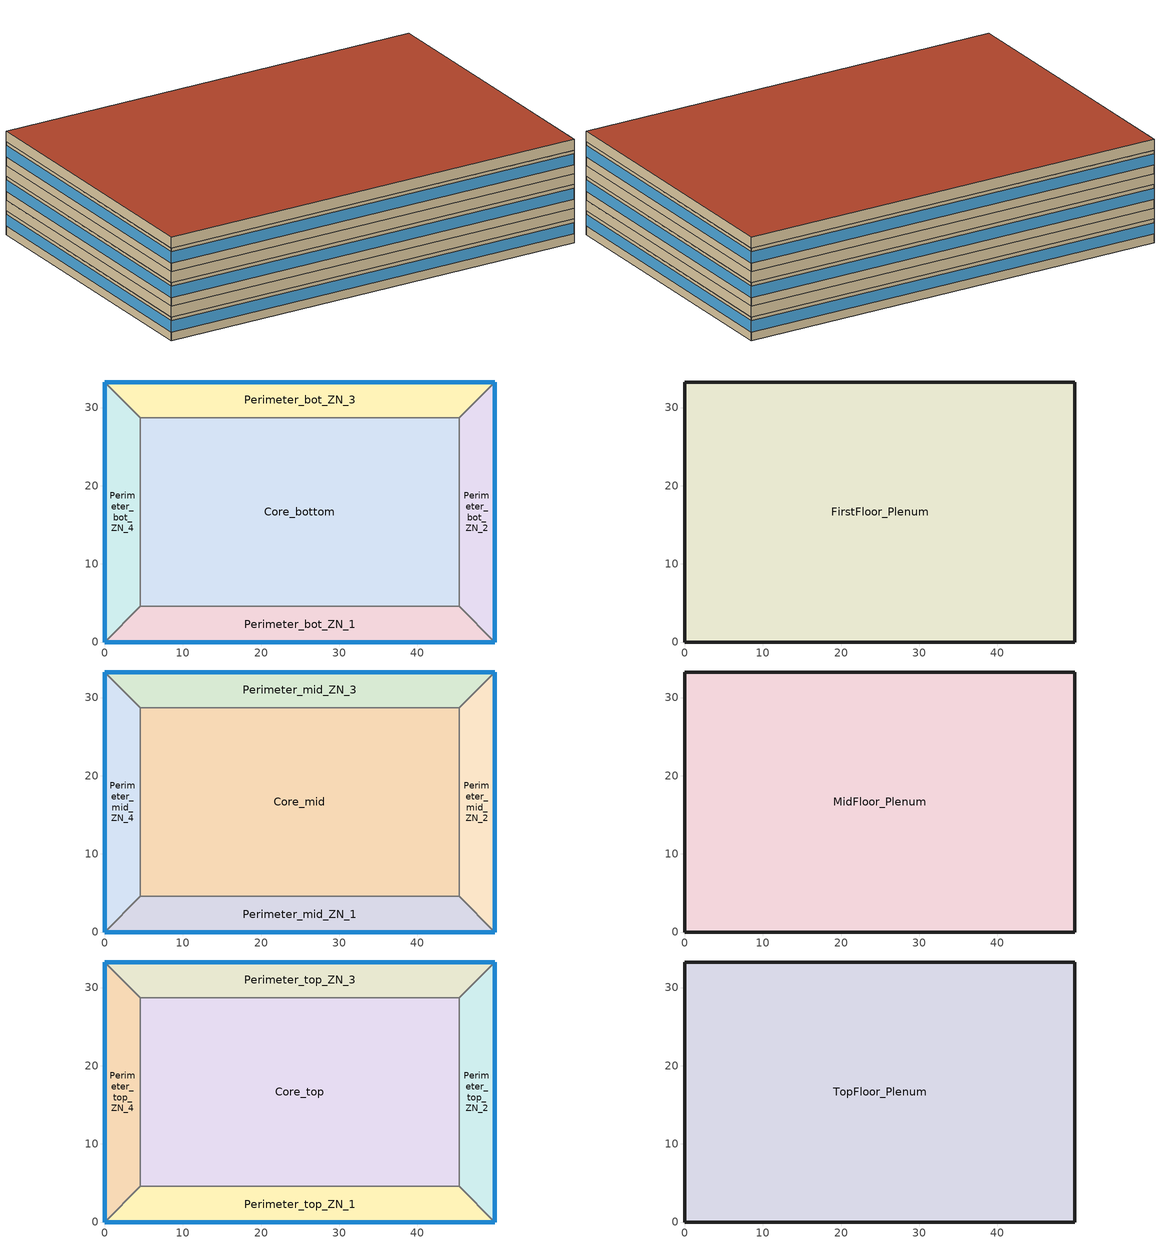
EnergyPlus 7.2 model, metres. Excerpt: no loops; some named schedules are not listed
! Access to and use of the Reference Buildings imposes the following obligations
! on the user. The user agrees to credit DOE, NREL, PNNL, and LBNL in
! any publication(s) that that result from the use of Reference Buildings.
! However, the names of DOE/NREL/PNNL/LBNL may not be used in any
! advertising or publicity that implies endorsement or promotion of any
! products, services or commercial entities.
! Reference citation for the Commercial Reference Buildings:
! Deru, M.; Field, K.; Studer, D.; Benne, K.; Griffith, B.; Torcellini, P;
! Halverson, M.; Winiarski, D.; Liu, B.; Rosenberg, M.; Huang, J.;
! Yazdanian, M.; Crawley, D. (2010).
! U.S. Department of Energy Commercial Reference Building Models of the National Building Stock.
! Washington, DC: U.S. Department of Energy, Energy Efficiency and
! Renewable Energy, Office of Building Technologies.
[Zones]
Core_bottom
 floor ground (ext-slab): 45.34,28.7 45.34,4.57 4.57,4.57 4.57,28.7 z0
 wall to Perimeter_bot_ZN_2 (int-walls): 45.34,4.57 45.34,28.7 z0:2.74
 wall to Perimeter_bot_ZN_3 (int-walls): 45.34,28.7 4.57,28.7 z0:2.74
 wall to Perimeter_bot_ZN_1 (int-walls): 4.57,4.57 45.34,4.57 z0:2.74
 wall to Perimeter_bot_ZN_4 (int-walls): 4.57,28.7 4.57,4.57 z0:2.74
Perimeter_bot_ZN_1
 floor ground (ext-slab): 0,0 4.57,4.57 45.34,4.57 49.91,0 z0
 wall outside (Steel Frame Non-res Ext Wall): 0,0 49.91,0 z0:2.74
 wall to Perimeter_bot_ZN_2 (int-walls): 49.91,0 45.34,4.57 z0:2.74
 wall to Perimeter_bot_ZN_4 (int-walls): 4.57,4.57 0,0 z0:2.74
 window (Window Non-res Fixed): 0,0 49.91,0 z1.02:2.33
Perimeter_bot_ZN_2
 floor ground (ext-slab): 49.91,0 45.34,4.57 45.34,28.7 49.91,33.27 z0
 wall outside (Steel Frame Non-res Ext Wall): 49.91,0 49.91,33.27 z0:2.74
 wall to Perimeter_bot_ZN_3 (int-walls): 49.91,33.27 45.34,28.7 z0:2.74
 window (Window Non-res Fixed): 49.91,0 49.91,33.27 z1.02:2.33
Perimeter_bot_ZN_3
 floor ground (ext-slab): 49.91,33.27 45.34,28.7 4.57,28.7 0,33.27 z0
 wall outside (Steel Frame Non-res Ext Wall): 49.91,33.27 0,33.27 z0:2.74
 wall to Perimeter_bot_ZN_4 (int-walls): 0,33.27 4.57,28.7 z0:2.74
 window (Window Non-res Fixed): 49.91,33.27 0,33.27 z1.02:2.33
Perimeter_bot_ZN_4
 floor ground (ext-slab): 0,33.27 4.57,28.7 4.57,4.57 0,0 z0
 wall outside (Steel Frame Non-res Ext Wall): 0,33.27 0,0 z0:2.74
 window (Window Non-res Fixed): 0,33.27 0,0 z1.02:2.33
FirstFloor_Plenum
 floor to Perimeter_bot_ZN_1 (DropCeiling): 45.34,4.57 49.91,0 0,0 4.57,4.57 z2.74
 floor to Perimeter_bot_ZN_2 (DropCeiling): 49.91,0 45.34,4.57 45.34,28.7 49.91,33.27 z2.74
 floor to Perimeter_bot_ZN_3 (DropCeiling): 0,33.27 49.91,33.27 45.34,28.7 4.57,28.7 z2.74
 floor to Perimeter_bot_ZN_4 (DropCeiling): 4.57,28.7 4.57,4.57 0,0 0,33.27 z2.74
 floor to Core_bottom (DropCeiling): 4.57,4.57 4.57,28.7 45.34,28.7 45.34,4.57 z2.74
 wall outside (Steel Frame Non-res Ext Wall): 49.91,0 49.91,33.27 0,33.27 0,0 49.91,0 z2.74:3.96
Core_mid
 floor to FirstFloor_Plenum (INT-FLOOR-TOPSIDE): 4.57,4.57 4.57,28.7 45.34,28.7 45.34,4.57 z3.96
 wall to Perimeter_mid_ZN_2 (int-walls): 45.34,4.57 45.34,28.7 z3.96:6.71
 wall to Perimeter_mid_ZN_3 (int-walls): 45.34,28.7 4.57,28.7 z3.96:6.71
 wall to Perimeter_mid_ZN_1 (int-walls): 4.57,4.57 45.34,4.57 z3.96:6.71
 wall to Perimeter_mid_ZN_4 (int-walls): 4.57,28.7 4.57,4.57 z3.96:6.71
Perimeter_mid_ZN_1
 floor to FirstFloor_Plenum (INT-FLOOR-TOPSIDE): 0,0 4.57,4.57 45.34,4.57 49.91,0 z3.96
 wall outside (Steel Frame Non-res Ext Wall): 0,0 49.91,0 z3.96:6.71
 wall to Perimeter_mid_ZN_2 (int-walls): 49.91,0 45.34,4.57 z3.96:6.71
 wall to Perimeter_mid_ZN_4 (int-walls): 4.57,4.57 0,0 z3.96:6.71
 window (Window Non-res Fixed): 0,0 49.91,0 z4.98:6.29
Perimeter_mid_ZN_2
 floor to FirstFloor_Plenum (INT-FLOOR-TOPSIDE): 49.91,0 45.34,4.57 45.34,28.7 49.91,33.27 z3.96
 wall outside (Steel Frame Non-res Ext Wall): 49.91,0 49.91,33.27 z3.96:6.71
 wall to Perimeter_mid_ZN_3 (int-walls): 49.91,33.27 45.34,28.7 z3.96:6.71
 window (Window Non-res Fixed): 49.91,0 49.91,33.27 z4.98:6.29
Perimeter_mid_ZN_3
 floor to FirstFloor_Plenum (INT-FLOOR-TOPSIDE): 49.91,33.27 45.34,28.7 4.57,28.7 0,33.27 z3.96
 wall outside (Steel Frame Non-res Ext Wall): 49.91,33.27 0,33.27 z3.96:6.71
 wall to Perimeter_mid_ZN_4 (int-walls): 0,33.27 4.57,28.7 z3.96:6.71
 window (Window Non-res Fixed): 49.91,33.27 0,33.27 z4.98:6.29
Perimeter_mid_ZN_4
 floor to FirstFloor_Plenum (INT-FLOOR-TOPSIDE): 0,33.27 4.57,28.7 4.57,4.57 0,0 z3.96
 wall outside (Steel Frame Non-res Ext Wall): 0,33.27 0,0 z3.96:6.71
 window (Window Non-res Fixed): 0,33.27 0,0 z4.98:6.29
MidFloor_Plenum
 floor to Perimeter_mid_ZN_1 (DropCeiling): 0,0 4.57,4.57 45.34,4.57 49.91,0 z6.71
 floor to Perimeter_mid_ZN_2 (DropCeiling): 49.91,33.27 49.91,0 45.34,4.57 45.34,28.7 z6.71
 floor to Perimeter_mid_ZN_3 (DropCeiling): 49.91,33.27 45.34,28.7 4.57,28.7 0,33.27 z6.71
 floor to Perimeter_mid_ZN_4 (DropCeiling): 0,33.27 4.57,28.7 4.57,4.57 0,0 z6.71
 floor to Core_mid (DropCeiling): 45.34,28.7 45.34,4.57 4.57,4.57 4.57,28.7 z6.71
 wall outside (Steel Frame Non-res Ext Wall): 49.91,0 49.91,33.27 0,33.27 0,0 49.91,0 z6.71:7.92
Core_top
 floor to MidFloor_Plenum (INT-FLOOR-TOPSIDE): 45.34,28.7 45.34,4.57 4.57,4.57 4.57,28.7 z7.92
 wall to Perimeter_top_ZN_2 (int-walls): 45.34,4.57 45.34,28.7 z7.92:10.67
 wall to Perimeter_top_ZN_3 (int-walls): 45.34,28.7 4.57,28.7 z7.92:10.67
 wall to Perimeter_top_ZN_1 (int-walls): 4.57,4.57 45.34,4.57 z7.92:10.67
 wall to Perimeter_top_ZN_4 (int-walls): 4.57,28.7 4.57,4.57 z7.92:10.67
Perimeter_top_ZN_1
 floor to MidFloor_Plenum (INT-FLOOR-TOPSIDE): 0,0 4.57,4.57 45.34,4.57 49.91,0 z7.92
 wall outside (Steel Frame Non-res Ext Wall): 0,0 49.91,0 z7.92:10.67
 wall to Perimeter_top_ZN_2 (int-walls): 49.91,0 45.34,4.57 z7.92:10.67
 wall to Perimeter_top_ZN_4 (int-walls): 4.57,4.57 0,0 z7.92:10.67
 window (Window Non-res Fixed): 0,0 49.91,0 z8.95:10.25
Perimeter_top_ZN_2
 floor to MidFloor_Plenum (INT-FLOOR-TOPSIDE): 49.91,0 45.34,4.57 45.34,28.7 49.91,33.27 z7.92
 wall outside (Steel Frame Non-res Ext Wall): 49.91,0 49.91,33.27 z7.92:10.67
 wall to Perimeter_top_ZN_3 (int-walls): 49.91,33.27 45.34,28.7 z7.92:10.67
 window (Window Non-res Fixed): 49.91,0 49.91,33.27 z8.95:10.25
Perimeter_top_ZN_3
 floor to MidFloor_Plenum (INT-FLOOR-TOPSIDE): 49.91,33.27 45.34,28.7 4.57,28.7 0,33.27 z7.92
 wall outside (Steel Frame Non-res Ext Wall): 49.91,33.27 0,33.27 z7.92:10.67
 wall to Perimeter_top_ZN_4 (int-walls): 0,33.27 4.57,28.7 z7.92:10.67
 window (Window Non-res Fixed): 49.91,33.27 0,33.27 z8.95:10.25
Perimeter_top_ZN_4
 floor to MidFloor_Plenum (INT-FLOOR-TOPSIDE): 0,33.27 4.57,28.7 4.57,4.57 0,0 z7.92
 wall outside (Steel Frame Non-res Ext Wall): 0,33.27 0,0 z7.92:10.67
 window (Window Non-res Fixed): 0,33.27 0,0 z8.95:10.25
TopFloor_Plenum
 floor to Perimeter_top_ZN_1 (DropCeiling): 0,0 4.57,4.57 45.34,4.57 49.91,0 z10.67
 floor to Perimeter_top_ZN_2 (DropCeiling): 49.91,0 45.34,4.57 45.34,28.7 49.91,33.27 z10.67
 floor to Perimeter_top_ZN_3 (DropCeiling): 0,33.27 49.91,33.27 45.34,28.7 4.57,28.7 z10.67
 floor to Perimeter_top_ZN_4 (DropCeiling): 0,0 0,33.27 4.57,28.7 4.57,4.57 z10.67
 floor to Core_top (DropCeiling): 4.57,28.7 45.34,28.7 45.34,4.57 4.57,4.57 z10.67
 wall outside (Steel Frame Non-res Ext Wall): 49.91,0 49.91,33.27 0,33.27 0,0 49.91,0 z10.67:11.89
 roof outside (IEAD Non-res Roof): 49.91,0 49.91,33.27 0,33.27 0,0 z11.89
[Building]
Ref Bldg Medium Office Pre1980_v1.3_5.0: North Axis {deg}=0; Terrain=City; Loads Convergence Tolerance Value=0.04; Temperature Convergence Tolerance Value {deltaC}=0.2; Solar Distribution=FullInteriorAndExterior; Maximum Number of Warmup Days=25; Minimum Number of Warmup Days=6
[Site:Location]
USA NV-LAS VEGAS: Latitude {deg}=36.07; Longitude {deg}=-115.17; Time Zone {hr}=-8; Elevation {m}=664
[SizingPeriod:DesignDay] Day of Month=21; Humidity Condition Type=Wetbulb; Barometric Pressure {Pa}=93598; Rain Indicator=No; Snow Indicator=No; Daylight Saving Time Indicator=No; Solar Model Indicator=ASHRAEClearSky
Name | Month | Day Type | Maximum Dry-Bulb Temperature {C} | Daily Dry-Bulb Temperature Range {deltaC} | Wetbulb or DewPoint at Maximum Dry-Bulb {C} | Wind Speed {m/s} | Wind Direction {deg} | Sky Clearness
LAS_VEGAS Ann Htg 99.6% Condns DB | 1 | WinterDesignDay | -1.7 | 0 | -1.7 | 3.1 | 240 | 0
LAS_VEGAS Ann Clg .4% Condns WB=>MDB | 7 | SummerDesignDay | 34.7 | 13.6 | 21.9 | 5.3 | 230 | 1
[Site:WaterMainsTemperature]
Calculation Method=CORRELATION; Annual Average Outdoor Air Temperature {C}=19.48; Maximum Difference In Monthly Average Outdoor Air Temperatures {deltaC}=25.6
[Site:GroundTemperature:BuildingSurface]
18.89, 18.889, 18.895, 20.344, 20.899, 20.929, 20.753, 20.826, 21.013, 20.868, 19.246, 18.923
[Construction]
Steel Frame Non-res Ext Wall: Wood Siding, Steel Frame NonRes Wall Insulation, 1/2IN Gypsum
IEAD Non-res Roof: Roof Membrane, IEAD NonRes Roof Insulation, Metal Decking
ext-slab: HW CONCRETE, CP02 CARPET PAD
int-walls: 1/2IN Gypsum, 1/2IN Gypsum
INT-FLOOR-TOPSIDE: MAT-CC05 4 HW CONCRETE, CP02 CARPET PAD
Window Non-res Fixed: NonRes Fixed Assembly Window
DropCeiling: Std AC02
InteriorFurnishings: Std Wood 6inch
[Material] Thermal Absorptance=0.9
Name | Roughness | Thickness {m} | Conductivity {W/m-K} | Density {kg/m3} | Specific Heat {J/kg-K} | Solar Absorptance | Visible Absorptance
Steel Frame NonRes Wall Insulation | MediumRough | 0.0218416 | 0.049 | 265 | 836.8 | 0.7 | 0.7
IEAD NonRes Roof Insulation | MediumRough | 0.0739805 | 0.049 | 265 | 836.8 | 0.7 | 0.7
Std Wood 6inch | MediumSmooth | 0.15 | 0.12 | 540 | 1210 | 0.7 | 0.7
Wood Siding | MediumSmooth | 0.01 | 0.11 | 544.62 | 1210 | 0.78 | 0.78
1/2IN Gypsum | Smooth | 0.0127 | 0.16 | 784.9 | 830 | 0.92 | 0.92
HW CONCRETE; MAT-CC05 4 HW CONCRETE | Rough | 0.1016 | 1.311 | 2240 | 836.8 | 0.7 | 0.7
Roof Membrane | VeryRough | 0.0095 | 0.16 | 1121.29 | 1460 | 0.7 | 0.7
Metal Decking | MediumSmooth | 0.0015 | 45.006 | 7680 | 418.4 | 0.7 | 0.3
Std AC02 | MediumSmooth | 0.0127 | 0.057 | 288 | 1339 | 0.7 | 0.2
[WindowMaterial:SimpleGlazingSystem]
NonRes Fixed Assembly Window: U-Factor {W/m2-K}=6.92716; Solar Heat Gain Coefficient=0.54
[Material:NoMass]
CP02 CARPET PAD: Roughness=VeryRough; Thermal Resistance {m2-K/W}=0.2165; Thermal Absorptance=0.9; Solar Absorptance=0.7; Visible Absorptance=0.8
[Zone] Type=1; Multiplier=1; Floor Area {m2}=autocalculate
Name | Part of Total Floor Area
Core_bottom; Core_mid; Core_top; Perimeter_bot_ZN_1; Perimeter_bot_ZN_2; Perimeter_bot_ZN_3; Perimeter_bot_ZN_4; Perimeter_mid_ZN_1; Perimeter_mid_ZN_2; Perimeter_mid_ZN_3; Perimeter_mid_ZN_4; Perimeter_top_ZN_1; Perimeter_top_ZN_2; Perimeter_top_ZN_3; Perimeter_top_ZN_4 | Yes
FirstFloor_Plenum; MidFloor_Plenum; TopFloor_Plenum | No
[People] Number of People Schedule=BLDG_OCC_SCH; Number of People Calculation Method=Area/Person; Zone Floor Area per Person {m2/person}=18.58; Fraction Radiant=0.3; Sensible Heat Fraction=AUTOCALCULATE; Activity Level Schedule=ACTIVITY_SCH; Enable ASHRAE 55 Comfort Warnings=No; Mean Radiant Temperature Calculation Type=ZoneAveraged; Work Efficiency Schedule=WORK_EFF_SCH; Clothing Insulation Schedule=CLOTHING_SCH; Air Velocity Schedule=AIR_VELO_SCH; Thermal Comfort Model 1 Type=FANGER
Name | Zone or ZoneList
Core_bottom People | Core_bottom
Core_mid People | Core_mid
Core_top People | Core_top
Perimeter_bot_ZN_1 People | Perimeter_bot_ZN_1
Perimeter_bot_ZN_2 People | Perimeter_bot_ZN_2
Perimeter_bot_ZN_3 People | Perimeter_bot_ZN_3
Perimeter_bot_ZN_4 People | Perimeter_bot_ZN_4
Perimeter_mid_ZN_1 People | Perimeter_mid_ZN_1
Perimeter_mid_ZN_2 People | Perimeter_mid_ZN_2
Perimeter_mid_ZN_3 People | Perimeter_mid_ZN_3
Perimeter_mid_ZN_4 People | Perimeter_mid_ZN_4
Perimeter_top_ZN_1 People | Perimeter_top_ZN_1
Perimeter_top_ZN_2 People | Perimeter_top_ZN_2
Perimeter_top_ZN_3 People | Perimeter_top_ZN_3
Perimeter_top_ZN_4 People | Perimeter_top_ZN_4
[Lights] Schedule=BLDG_LIGHT_SCH; Design Level Calculation Method=Watts/Area; Watts per Zone Floor Area {W/m2}=16.89; Return Air Fraction=0.4; Fraction Radiant=0.4; Fraction Visible=0.2; Fraction Replaceable=1; Return Air Fraction Calculated from Plenum Temperature=No
Name | Zone or ZoneList
Core_bottom_Lights | Core_bottom
Core_mid_Lights | Core_mid
Core_top_Lights | Core_top
Perimeter_bot_ZN_1_Lights | Perimeter_bot_ZN_1
Perimeter_bot_ZN_2_Lights | Perimeter_bot_ZN_2
Perimeter_bot_ZN_3_Lights | Perimeter_bot_ZN_3
Perimeter_bot_ZN_4_Lights | Perimeter_bot_ZN_4
Perimeter_mid_ZN_1_Lights | Perimeter_mid_ZN_1
Perimeter_mid_ZN_2_Lights | Perimeter_mid_ZN_2
Perimeter_mid_ZN_3_Lights | Perimeter_mid_ZN_3
Perimeter_mid_ZN_4_Lights | Perimeter_mid_ZN_4
Perimeter_top_ZN_1_Lights | Perimeter_top_ZN_1
Perimeter_top_ZN_2_Lights | Perimeter_top_ZN_2
Perimeter_top_ZN_3_Lights | Perimeter_top_ZN_3
Perimeter_top_ZN_4_Lights | Perimeter_top_ZN_4
[ElectricEquipment] Fraction Latent=0; Fraction Radiant=0.5; Fraction Lost=0
Name | Zone or ZoneList | Schedule | Design Level Calculation Method | Watts per Zone Floor Area {W/m2} | Design Level {W}
Core_bottom_PlugMisc_Equip | Core_bottom | BLDG_EQUIP_SCH | Watts/Area | 10.76
Core_mid_PlugMisc_Equip | Core_mid | BLDG_EQUIP_SCH | Watts/Area | 10.76
Core_top_PlugMisc_Equip | Core_top | BLDG_EQUIP_SCH | Watts/Area | 10.76
Perimeter_bot_ZN_1_PlugMisc_Equip | Perimeter_bot_ZN_1 | BLDG_EQUIP_SCH | Watts/Area | 10.76
Perimeter_bot_ZN_2_PlugMisc_Equip | Perimeter_bot_ZN_2 | BLDG_EQUIP_SCH | Watts/Area | 10.76
Perimeter_bot_ZN_3_PlugMisc_Equip | Perimeter_bot_ZN_3 | BLDG_EQUIP_SCH | Watts/Area | 10.76
Perimeter_bot_ZN_4_PlugMisc_Equip | Perimeter_bot_ZN_4 | BLDG_EQUIP_SCH | Watts/Area | 10.76
Perimeter_mid_ZN_1_PlugMisc_Equip | Perimeter_mid_ZN_1 | BLDG_EQUIP_SCH | Watts/Area | 10.76
Perimeter_mid_ZN_2_PlugMisc_Equip | Perimeter_mid_ZN_2 | BLDG_EQUIP_SCH | Watts/Area | 10.76
Perimeter_mid_ZN_3_PlugMisc_Equip | Perimeter_mid_ZN_3 | BLDG_EQUIP_SCH | Watts/Area | 10.76
Perimeter_mid_ZN_4_PlugMisc_Equip | Perimeter_mid_ZN_4 | BLDG_EQUIP_SCH | Watts/Area | 10.76
Perimeter_top_ZN_1_PlugMisc_Equip | Perimeter_top_ZN_1 | BLDG_EQUIP_SCH | Watts/Area | 10.76
Perimeter_top_ZN_2_PlugMisc_Equip | Perimeter_top_ZN_2 | BLDG_EQUIP_SCH | Watts/Area | 10.76
Perimeter_top_ZN_3_PlugMisc_Equip | Perimeter_top_ZN_3 | BLDG_EQUIP_SCH | Watts/Area | 10.76
Perimeter_top_ZN_4_PlugMisc_Equip | Perimeter_top_ZN_4 | BLDG_EQUIP_SCH | Watts/Area | 10.76
Core_bottom_Elevators_Equip | Core_bottom | BLDG_ELEVATORS | EquipmentLevel |  | 32109.9
[Exterior:Lights]
Exterior Facade Lighting: Schedule=ALWAYS_ON; Design Level {W}=17809; Control Option=AstronomicalClock
[ZoneInfiltration:DesignFlowRate] Schedule=INFIL_QUARTER_ON_SCH; Design Flow Rate Calculation Method=Flow/ExteriorArea; Flow per Exterior Surface Area {m3/s-m2}=0.001133; Constant Term Coefficient=1; Temperature Term Coefficient=0; Velocity Term Coefficient=0; Velocity Squared Term Coefficient=0
Name | Zone or ZoneList
FirstFloor_Plenum_Infiltration | FirstFloor_Plenum
MidFloor_Plenum_Infiltration | MidFloor_Plenum
Perimeter_bot_ZN_1_Infiltration | Perimeter_bot_ZN_1
Perimeter_bot_ZN_2_Infiltration | Perimeter_bot_ZN_2
Perimeter_bot_ZN_3_Infiltration | Perimeter_bot_ZN_3
Perimeter_bot_ZN_4_Infiltration | Perimeter_bot_ZN_4
Perimeter_mid_ZN_1_Infiltration | Perimeter_mid_ZN_1
Perimeter_mid_ZN_2_Infiltration | Perimeter_mid_ZN_2
Perimeter_mid_ZN_3_Infiltration | Perimeter_mid_ZN_3
Perimeter_mid_ZN_4_Infiltration | Perimeter_mid_ZN_4
Perimeter_top_ZN_1_Infiltration | Perimeter_top_ZN_1
Perimeter_top_ZN_2_Infiltration | Perimeter_top_ZN_2
Perimeter_top_ZN_3_Infiltration | Perimeter_top_ZN_3
Perimeter_top_ZN_4_Infiltration | Perimeter_top_ZN_4
TopFloor_Plenum_Infiltration | TopFloor_Plenum
[InternalMass] Construction=InteriorFurnishings
Name | Zone | Surface Area {m2}
Core_bottom Internal Mass | Core_bottom | 1967.07
Core_mid Internal Mass | Core_mid | 1967.07
Core_top Internal Mass | Core_top | 1967.07
Perimeter_bot_ZN_1 Internal Mass | Perimeter_bot_ZN_1 | 414.6763
Perimeter_bot_ZN_2 Internal Mass | Perimeter_bot_ZN_2 | 262.5244
Perimeter_bot_ZN_3 Internal Mass | Perimeter_bot_ZN_3 | 414.6763
Perimeter_bot_ZN_4 Internal Mass | Perimeter_bot_ZN_4 | 262.5072
Perimeter_mid_ZN_1 Internal Mass | Perimeter_mid_ZN_1 | 414.6763
Perimeter_mid_ZN_2 Internal Mass | Perimeter_mid_ZN_2 | 262.5244
Perimeter_mid_ZN_3 Internal Mass | Perimeter_mid_ZN_3 | 414.6763
Perimeter_mid_ZN_4 Internal Mass | Perimeter_mid_ZN_4 | 262.5072
Perimeter_top_ZN_1 Internal Mass | Perimeter_top_ZN_1 | 414.6763
Perimeter_top_ZN_2 Internal Mass | Perimeter_top_ZN_2 | 262.5244
Perimeter_top_ZN_3 Internal Mass | Perimeter_top_ZN_3 | 414.6763
Perimeter_top_ZN_4 Internal Mass | Perimeter_top_ZN_4 | 262.5072
[AvailabilityManager:NightCycle] Applicability Schedule=Always_On; Fan Schedule=HVACOperationSchd; Control Type=CycleOnAny; Thermostat Tolerance {deltaC}=1; Cycling Run Time {s}=1800
PSZ_1:1 Availability Manager; PSZ_1:2 Availability Manager; PSZ_1:3 Availability Manager; PSZ_1:4 Availability Manager; PSZ_1:5 Availability Manager; PSZ_2:1 Availability Manager; PSZ_2:2 Availability Manager; PSZ_2:3 Availability Manager; PSZ_2:4 Availability Manager; PSZ_2:5 Availability Manager; PSZ_3:1 Availability Manager; PSZ_3:2 Availability Manager; PSZ_3:3 Availability Manager; PSZ_3:4 Availability Manager; PSZ_3:5 Availability Manager
[UtilityCost:Tariff]
Name | Output Meter | Conversion Factor Choice | Time of Use Period Schedule | Season Schedule | Demand Window Length | Monthly Charge or Variable | Group
NevadaPower_LGS-3_LargeGeneral | Electricity:Facility | kWh | NevadaPowTOUSched | NevadaPowSeasonsSched | HalfHour | 184 | Comm Elect
NevadaPower_LGS-2_LargeGeneral | Electricity:Facility | kWh | NevadaPowTOUSched | NevadaPowSeasonsSched | HalfHour | 179 | Comm Elect
NevadaPower_LGS-1_LargeGeneral | Electricity:Facility | kWh |  |  | HalfHour | 15.7 | Comm Elect
NevadaPower_GS_GeneralService | Electricity:Facility | kWh |  |  | HalfHour | 11 | Comm Elect
NV_EIAMonthlyRateGas | Gas:Facility | MCF |  |  |  | 0 | Comm Gas
[UtilityCost:Charge:Simple]
Name | Tariff | Source Variable | Season | Category Variable | Cost per Unit Value or Variable
SummerPeakEnergyCharge | NevadaPower_LGS-3_LargeGeneral | PeakEnergy | Summer | EnergyCharges | 0.0858
SummerOffPeakEnergyCharge | NevadaPower_LGS-3_LargeGeneral | OffPeakEnergy | Summer | EnergyCharges | 0.0484
SummerShoulderEnergyCharge | NevadaPower_LGS-3_LargeGeneral | ShoulderEnergy | Summer | EnergyCharges | 0.0706
WinterEnergyCharge | NevadaPower_LGS-3_LargeGeneral | totalEnergy | Winter | EnergyCharges | 0.04925
DeferredAccountingEnergyCharge | NevadaPower_LGS-3_LargeGeneral | totalEnergy | Annual | EnergyCharges | 0.0128
FacilitiesDemandCharge | NevadaPower_LGS-3_LargeGeneral | totalDemand | Annual | DemandCharges | 2.94
WinterDemandCharge | NevadaPower_LGS-3_LargeGeneral | totalDemand | Winter | DemandCharges | 0.5
SummerOnPeakDemandCharge | NevadaPower_LGS-3_LargeGeneral | PeakDemand | Summer | DemandCharges | 8.36
SummerShoulderDemandCharge | NevadaPower_LGS-3_LargeGeneral | ShoulderDemand | Summer | DemandCharges | 0.43
TaxofSixPtfivePercent | NevadaPower_LGS-3_LargeGeneral | SubTotal | Annual | Taxes | 0.065
SummerPeakEnergyCharge | NevadaPower_LGS-2_LargeGeneral | PeakEnergy | Summer | EnergyCharges | 0.0889
SummerOffPeakEnergyCharge | NevadaPower_LGS-2_LargeGeneral | OffPeakEnergy | Summer | EnergyCharges | 0.0502
SummerShoulderEnergyCharge | NevadaPower_LGS-2_LargeGeneral | ShoulderEnergy | Summer | EnergyCharges | 0.0725
WinterEnergyCharge | NevadaPower_LGS-2_LargeGeneral | totalEnergy | Winter | EnergyCharges | 0.0509
DeferredAccountingEnergyCharge | NevadaPower_LGS-2_LargeGeneral | totalEnergy | Annual | EnergyCharges | 0.0128
FacilitiesDemandCharge | NevadaPower_LGS-2_LargeGeneral | totalDemand | Annual | DemandCharges | 2.74
WinterDemandCharge | NevadaPower_LGS-2_LargeGeneral | totalDemand | Winter | DemandCharges | 0.25
SummerOnPeakDemandCharge | NevadaPower_LGS-2_LargeGeneral | PeakDemand | Summer | DemandCharges | 7.16
SummerShoulderDemandCharge | NevadaPower_LGS-2_LargeGeneral | ShoulderDemand | Summer | DemandCharges | 0.39
TaxofSixPtfivePercent | NevadaPower_LGS-2_LargeGeneral | SubTotal | Annual | Taxes | 0.065
AnnualElectConsumpCharge | NevadaPower_LGS-1_LargeGeneral | totalEnergy | Annual | EnergyCharges | 0.0646
